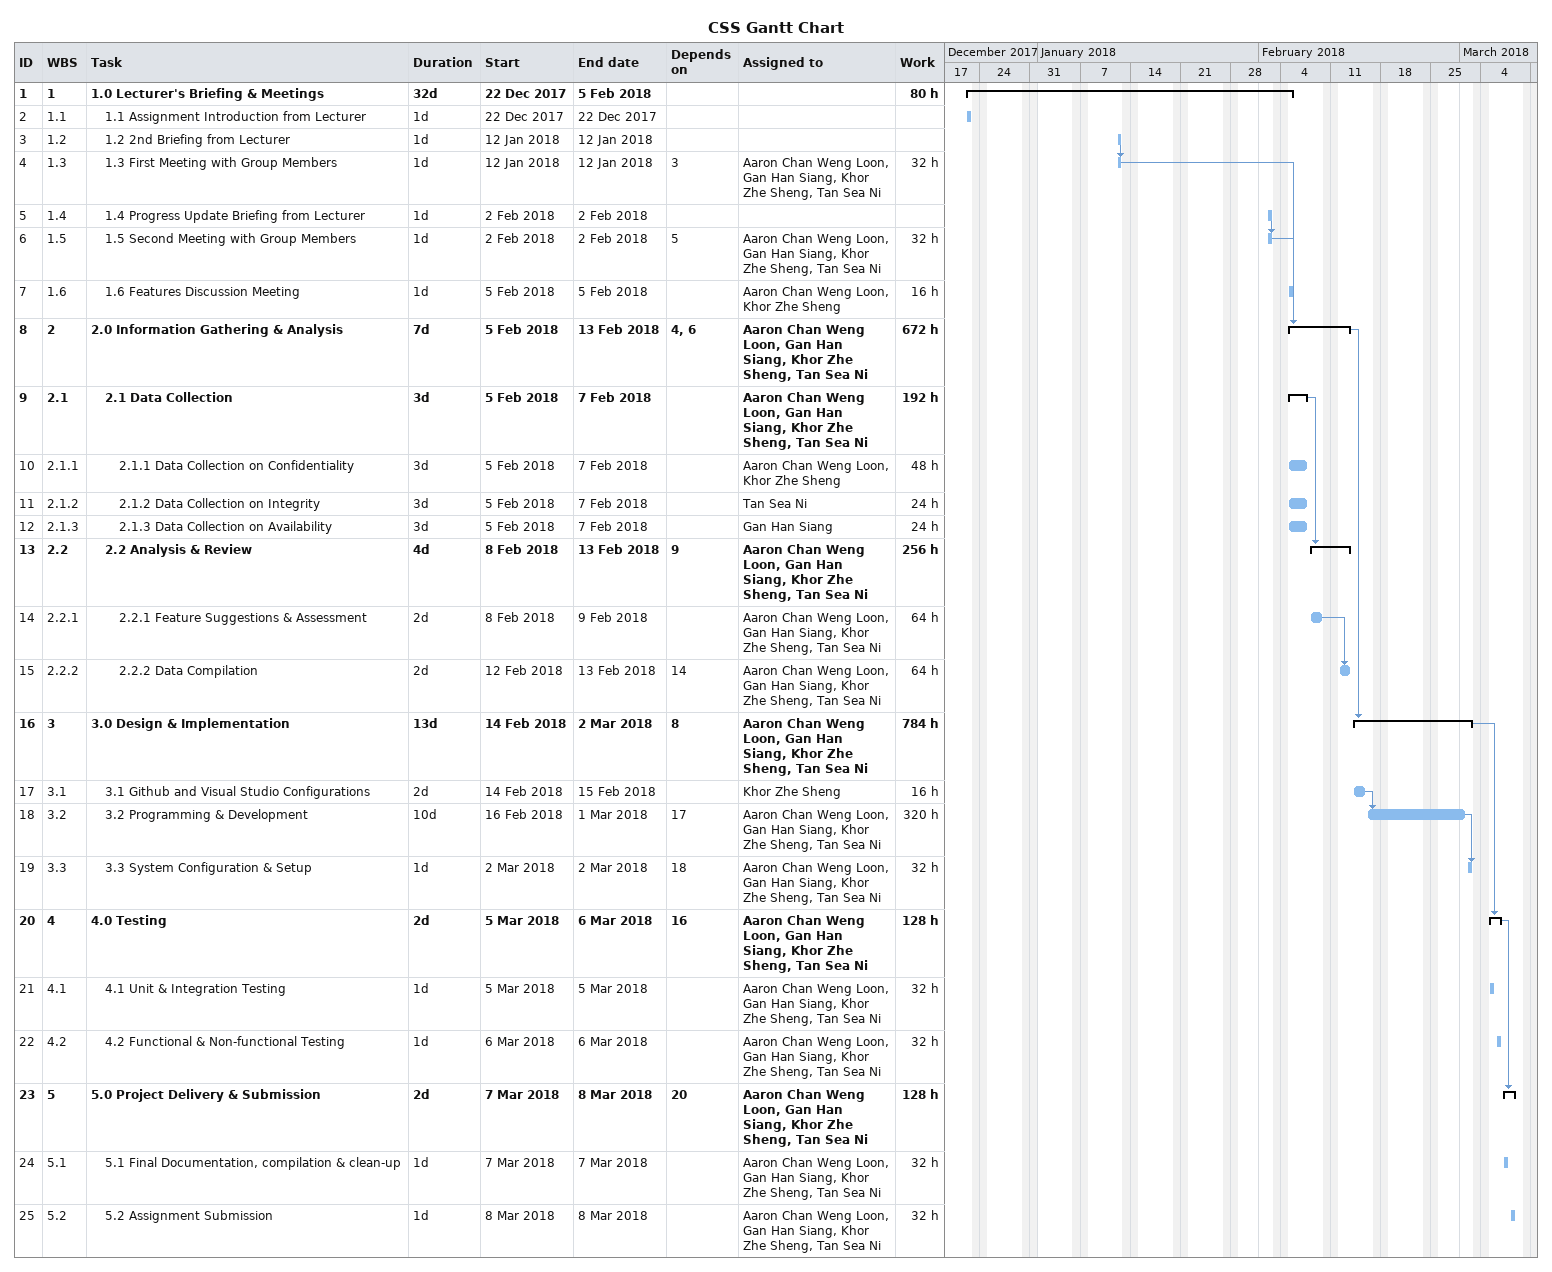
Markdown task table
CSS Gantt Chart

| ID | WBS | Task | Duration | Start | Finish | Predecessors | Resources | Work (h) |
|---|---|---|---|---|---|---|---|---|
| 1 | 1 | **1.0 Lecturer's Briefing & Meetings** | 32d | 2017-12-22 | 2018-02-05 |  |  | 80 |
| 2 | 1.1 | 1.1 Assignment Introduction from Lecturer | 1d | 2017-12-22 | 2017-12-22 |  |  |  |
| 3 | 1.2 | 1.2 2nd Briefing from Lecturer | 1d | 2018-01-12 | 2018-01-12 |  |  |  |
| 4 | 1.3 | 1.3 First Meeting with Group Members | 1d | 2018-01-12 | 2018-01-12 | 3 | Aaron Chan Weng Loon, Gan Han Siang, Khor Zhe Sheng, Tan Sea Ni | 32 |
| 5 | 1.4 | 1.4 Progress Update Briefing from Lecturer | 1d | 2018-02-02 | 2018-02-02 |  |  |  |
| 6 | 1.5 | 1.5 Second Meeting with Group Members | 1d | 2018-02-02 | 2018-02-02 | 5 | Aaron Chan Weng Loon, Gan Han Siang, Khor Zhe Sheng, Tan Sea Ni | 32 |
| 7 | 1.6 | 1.6 Features Discussion Meeting | 1d | 2018-02-05 | 2018-02-05 |  | Aaron Chan Weng Loon, Khor Zhe Sheng | 16 |
| 8 | 2 | **2.0 Information Gathering & Analysis** | 7d | 2018-02-05 | 2018-02-13 | 4, 6 | Aaron Chan Weng Loon, Gan Han Siang, Khor Zhe Sheng, Tan Sea Ni | 672 |
| 9 | 2.1 | **2.1 Data Collection** | 3d | 2018-02-05 | 2018-02-07 |  | Aaron Chan Weng Loon, Gan Han Siang, Khor Zhe Sheng, Tan Sea Ni | 192 |
| 10 | 2.1.1 | 2.1.1 Data Collection on Confidentiality | 3d | 2018-02-05 | 2018-02-07 |  | Aaron Chan Weng Loon, Khor Zhe Sheng | 48 |
| 11 | 2.1.2 | 2.1.2 Data Collection on Integrity | 3d | 2018-02-05 | 2018-02-07 |  | Tan Sea Ni | 24 |
| 12 | 2.1.3 | 2.1.3 Data Collection on Availability | 3d | 2018-02-05 | 2018-02-07 |  | Gan Han Siang | 24 |
| 13 | 2.2 | **2.2 Analysis & Review** | 4d | 2018-02-08 | 2018-02-13 | 9 | Aaron Chan Weng Loon, Gan Han Siang, Khor Zhe Sheng, Tan Sea Ni | 256 |
| 14 | 2.2.1 | 2.2.1 Feature Suggestions & Assessment | 2d | 2018-02-08 | 2018-02-09 |  | Aaron Chan Weng Loon, Gan Han Siang, Khor Zhe Sheng, Tan Sea Ni | 64 |
| 15 | 2.2.2 | 2.2.2 Data Compilation | 2d | 2018-02-12 | 2018-02-13 | 14 | Aaron Chan Weng Loon, Gan Han Siang, Khor Zhe Sheng, Tan Sea Ni | 64 |
| 16 | 3 | **3.0 Design & Implementation** | 13d | 2018-02-14 | 2018-03-02 | 8 | Aaron Chan Weng Loon, Gan Han Siang, Khor Zhe Sheng, Tan Sea Ni | 784 |
| 17 | 3.1 | 3.1 Github and Visual Studio Configurations | 2d | 2018-02-14 | 2018-02-15 |  | Khor Zhe Sheng | 16 |
| 18 | 3.2 | 3.2 Programming & Development | 10d | 2018-02-16 | 2018-03-01 | 17 | Aaron Chan Weng Loon, Gan Han Siang, Khor Zhe Sheng, Tan Sea Ni | 320 |
| 19 | 3.3 | 3.3 System Configuration & Setup | 1d | 2018-03-02 | 2018-03-02 | 18 | Aaron Chan Weng Loon, Gan Han Siang, Khor Zhe Sheng, Tan Sea Ni | 32 |
| 20 | 4 | **4.0 Testing** | 2d | 2018-03-05 | 2018-03-06 | 16 | Aaron Chan Weng Loon, Gan Han Siang, Khor Zhe Sheng, Tan Sea Ni | 128 |
| 21 | 4.1 | 4.1 Unit & Integration Testing | 1d | 2018-03-05 | 2018-03-05 |  | Aaron Chan Weng Loon, Gan Han Siang, Khor Zhe Sheng, Tan Sea Ni | 32 |
| 22 | 4.2 | 4.2 Functional & Non-functional Testing | 1d | 2018-03-06 | 2018-03-06 |  | Aaron Chan Weng Loon, Gan Han Siang, Khor Zhe Sheng, Tan Sea Ni | 32 |
| 23 | 5 | **5.0 Project Delivery & Submission** | 2d | 2018-03-07 | 2018-03-08 | 20 | Aaron Chan Weng Loon, Gan Han Siang, Khor Zhe Sheng, Tan Sea Ni | 128 |
| 24 | 5.1 | 5.1 Final Documentation, compilation & clean-up | 1d | 2018-03-07 | 2018-03-07 |  | Aaron Chan Weng Loon, Gan Han Siang, Khor Zhe Sheng, Tan Sea Ni | 32 |
| 25 | 5.2 | 5.2 Assignment Submission | 1d | 2018-03-08 | 2018-03-08 |  | Aaron Chan Weng Loon, Gan Han Siang, Khor Zhe Sheng, Tan Sea Ni | 32 |
